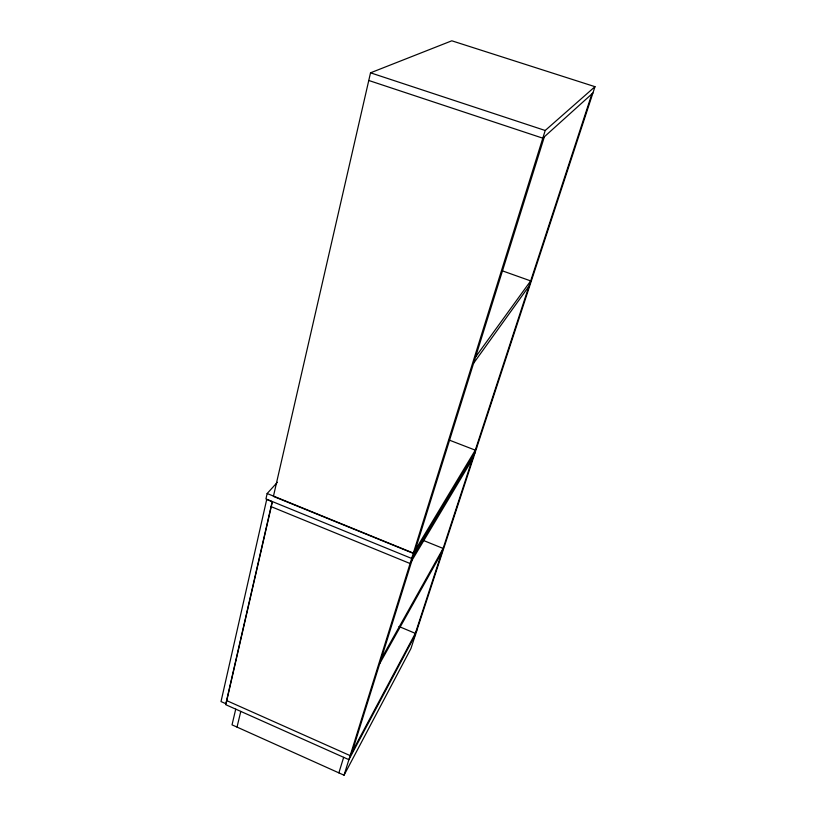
<?xml version="1.0" encoding="UTF-8"?>
<svg xmlns="http://www.w3.org/2000/svg" width="816" height="816" viewBox="0 0 816 816"><rect width="100%" height="100%" fill="white"/><g stroke="black" fill="none" stroke-linecap="round" stroke-linejoin="round"><path stroke-width="1.22" d="M277.369 482.287L267.158 493.517L265.934 498.943L411.672 558.46L475.096 452.645M272.228 501.514L225.655 704.647L348.901 759.665L415.579 634.318M235.732 709.145L232.03 724.853L344.046 775.2L410.897 648.618L594.986 86.68L451.809 40.8L370.525 72.818L273.411 496.383L413.263 553.37L476.656 447.872M272.105 503.003L226.032 703.81L221.014 701.566L266.72 499.443L272.391 501.758M237.028 727.107L240.781 711.399M338.864 772.874L343.658 757.33M344.046 775.2L545.2 130.489L594.986 86.68M352.155 751.873L412.029 560.286M415.191 550.157L544.384 136.751M472.25 459.449L415.324 633.359L398.993 626.494M591.865 93.962L475.289 450.157L449.269 440.099M416.792 630.605L350.156 755.626L226.593 700.556M379.746 663.581L441.782 552.524M381.154 659.083L443.119 548.434L423.127 540.345M473.627 457.144L410.091 563.53L271.065 506.614M473.606 363.242L528.931 286.263M475.544 357.051L530.675 280.908L501.891 270.677M592.906 93.024L542.803 138.179L368.771 80.478M370.525 72.818L545.2 130.489M267.158 493.517L413.355 553.085"/></g></svg>
